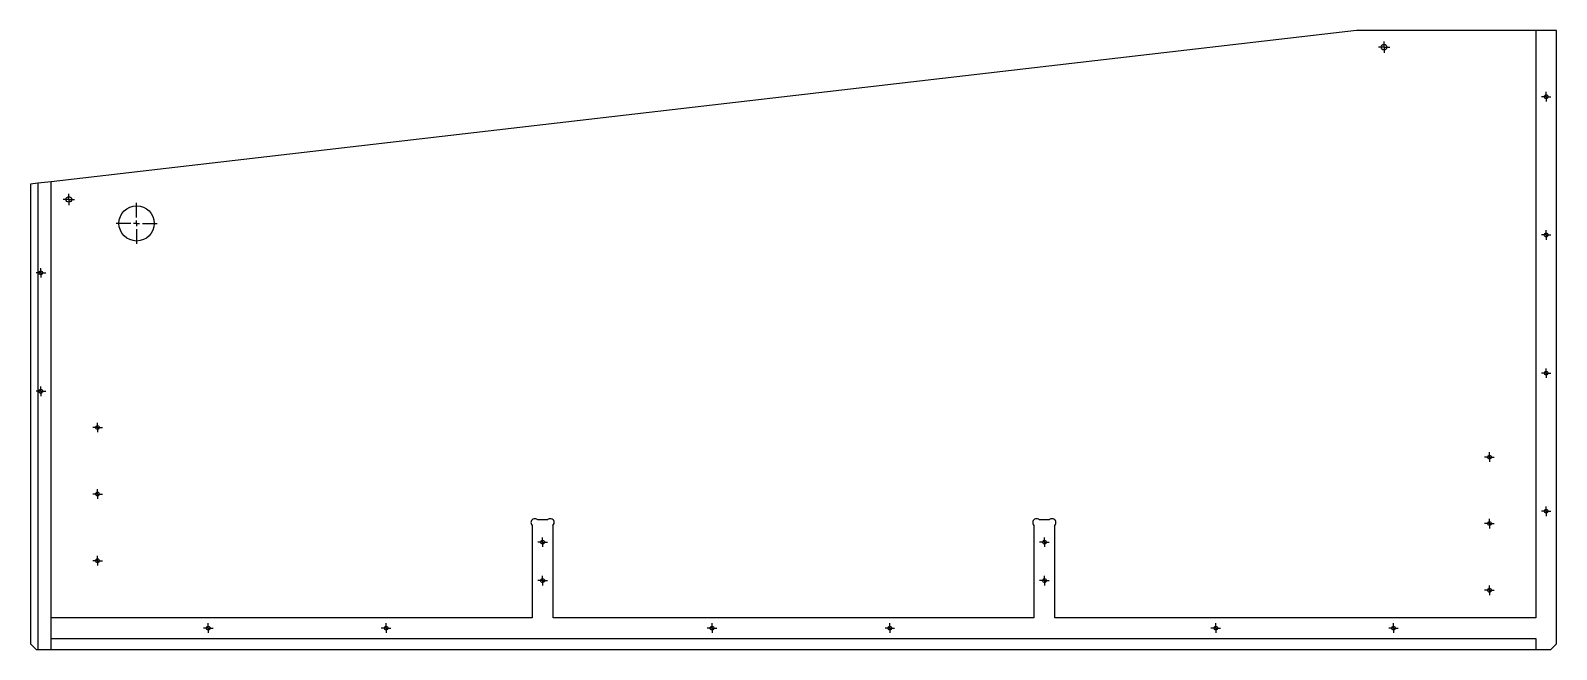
# Model space of a CAD drawing. Extents: x 68 to 1376, y 305 to 835.
import ezdxf

# ---------------------------------------------------------------- set-up
doc = ezdxf.new("R2010")
doc.units = 0
doc.layers.get('0').update_dxf_attribs({"linetype": 'CONTINUOUS'})

# ---------------------------------------------------------------- blocks, each defined once
blk = doc.blocks.new('SW_CENTERMARKSYMBOL_0')
at = {"color": 0, "linetype": 'CONTINUOUS'}
for p, q in [((0, 5), (0, 17.58125)), ((-5, 0), (-17.58125, 0)), ((0, 0), (-2.5, 0)), ((0, 0), (0, 2.5)), ((0, 0), (0, -2.5)), ((0, 0), (2.5, 0)), ((5, 0), (17.58125, 0)), ((0, -5), (0, -17.58125))]:
    blk.add_line(p, q, dxfattribs=at)
blk = doc.blocks.new('SW_CENTERMARKSYMBOL_1')
at = {"color": 0, "linetype": 'CONTINUOUS'}
for p, q in [((-2.5, 0), (-4.86855, 0)), ((0, 0), (-2.5, 0)), ((0, 2.5), (0, 4.86855)), ((0, 0), (0, 2.5)), ((0, 0), (0, -2.5)), ((0, 0), (2.5, 0)), ((2.5, 0), (4.86855, 0)), ((0, -2.5), (0, -4.86855))]:
    blk.add_line(p, q, dxfattribs=at)
blk = doc.blocks.new('SW_CENTERMARKSYMBOL_2')
at = {"color": 0, "linetype": 'CONTINUOUS'}
for p, q in [((-2.5, 0), (-4.0875, 0)), ((0, 0), (-2.5, 0)), ((0, 2.5), (0, 4.0875)), ((0, 0), (0, 2.5)), ((0, 0), (0, -2.5)), ((0, 0), (2.5, 0)), ((2.5, 0), (4.0875, 0)), ((0, -2.5), (0, -4.0875))]:
    blk.add_line(p, q, dxfattribs=at)
blk = doc.blocks.new('SW_CENTERMARKSYMBOL_3')
at = {"color": 0, "linetype": 'CONTINUOUS'}
for p, q in [((-2.5, 0), (-4.0875, 0)), ((0, 0), (-2.5, 0)), ((0, 2.5), (0, 4.0875)), ((0, 0), (0, 2.5)), ((0, 0), (0, -2.5)), ((0, 0), (2.5, 0)), ((2.5, 0), (4.0875, 0)), ((0, -2.5), (0, -4.0875))]:
    blk.add_line(p, q, dxfattribs=at)
blk = doc.blocks.new('SW_CENTERMARKSYMBOL_4')
at = {"color": 0, "linetype": 'CONTINUOUS'}
for p, q in [((-2.5, 0), (-4.0875, 0)), ((0, 0), (-2.5, 0)), ((0, 2.5), (0, 4.0875)), ((0, 0), (0, 2.5)), ((0, 0), (0, -2.5)), ((0, 0), (2.5, 0)), ((2.5, 0), (4.0875, 0)), ((0, -2.5), (0, -4.0875))]:
    blk.add_line(p, q, dxfattribs=at)
blk = doc.blocks.new('SW_CENTERMARKSYMBOL_5')
at = {"color": 0, "linetype": 'CONTINUOUS'}
for p, q in [((-2.5, 0), (-4.0875, 0)), ((0, 0), (-2.5, 0)), ((0, 2.5), (0, 4.0875)), ((0, 0), (0, 2.5)), ((0, 0), (0, -2.5)), ((0, 0), (2.5, 0)), ((2.5, 0), (4.0875, 0)), ((0, -2.5), (0, -4.0875))]:
    blk.add_line(p, q, dxfattribs=at)
blk = doc.blocks.new('SW_CENTERMARKSYMBOL_6')
at = {"color": 0, "linetype": 'CONTINUOUS'}
for p, q in [((-2.5, 0), (-4.0875, 0)), ((0, 0), (-2.5, 0)), ((0, 2.5), (0, 4.0875)), ((0, 0), (0, 2.5)), ((0, 0), (0, -2.5)), ((0, 0), (2.5, 0)), ((2.5, 0), (4.0875, 0)), ((0, -2.5), (0, -4.0875))]:
    blk.add_line(p, q, dxfattribs=at)
blk = doc.blocks.new('SW_CENTERMARKSYMBOL_7')
at = {"color": 0, "linetype": 'CONTINUOUS'}
for p, q in [((-2.5, 0), (-4.0875, 0)), ((0, 0), (-2.5, 0)), ((0, 2.5), (0, 4.0875)), ((0, 0), (0, 2.5)), ((0, 0), (0, -2.5)), ((0, 0), (2.5, 0)), ((2.5, 0), (4.0875, 0)), ((0, -2.5), (0, -4.0875))]:
    blk.add_line(p, q, dxfattribs=at)
blk = doc.blocks.new('SW_CENTERMARKSYMBOL_8')
at = {"color": 0, "linetype": 'CONTINUOUS'}
for p, q in [((-2.5, 0), (-4.0875, 0)), ((0, 0), (-2.5, 0)), ((0, 2.5), (0, 4.0875)), ((0, 0), (0, 2.5)), ((0, 0), (0, -2.5)), ((0, 0), (2.5, 0)), ((2.5, 0), (4.0875, 0)), ((0, -2.5), (0, -4.0875))]:
    blk.add_line(p, q, dxfattribs=at)
blk = doc.blocks.new('SW_CENTERMARKSYMBOL_9')
at = {"color": 0, "linetype": 'CONTINUOUS'}
for p, q in [((-2.5, 0), (-4.0875, 0)), ((0, 0), (-2.5, 0)), ((0, 2.5), (0, 4.0875)), ((0, 0), (0, 2.5)), ((0, 0), (0, -2.5)), ((0, 0), (2.5, 0)), ((2.5, 0), (4.0875, 0)), ((0, -2.5), (0, -4.0875))]:
    blk.add_line(p, q, dxfattribs=at)
blk = doc.blocks.new('SW_CENTERMARKSYMBOL_10')
at = {"color": 0, "linetype": 'CONTINUOUS'}
for p, q in [((-2.5, 0), (-4.0875, 0)), ((0, 0), (-2.5, 0)), ((0, 2.5), (0, 4.0875)), ((0, 0), (0, 2.5)), ((0, 0), (0, -2.5)), ((0, 0), (2.5, 0)), ((2.5, 0), (4.0875, 0)), ((0, -2.5), (0, -4.0875))]:
    blk.add_line(p, q, dxfattribs=at)
blk = doc.blocks.new('SW_CENTERMARKSYMBOL_11')
at = {"color": 0, "linetype": 'CONTINUOUS'}
for p, q in [((-2.5, 0), (-4.0875, 0)), ((0, 0), (-2.5, 0)), ((0, 2.5), (0, 4.0875)), ((0, 0), (0, 2.5)), ((0, 0), (0, -2.5)), ((0, 0), (2.5, 0)), ((2.5, 0), (4.0875, 0)), ((0, -2.5), (0, -4.0875))]:
    blk.add_line(p, q, dxfattribs=at)
blk = doc.blocks.new('SW_CENTERMARKSYMBOL_12')
at = {"color": 0, "linetype": 'CONTINUOUS'}
for p, q in [((-2.5, 0), (-4.0875, 0)), ((0, 0), (-2.5, 0)), ((0, 2.5), (0, 4.0875)), ((0, 0), (0, 2.5)), ((0, 0), (0, -2.5)), ((0, 0), (2.5, 0)), ((2.5, 0), (4.0875, 0)), ((0, -2.5), (0, -4.0875))]:
    blk.add_line(p, q, dxfattribs=at)
blk = doc.blocks.new('SW_CENTERMARKSYMBOL_13')
at = {"color": 0, "linetype": 'CONTINUOUS'}
for p, q in [((-2.5, 0), (-4.0875, 0)), ((0, 0), (-2.5, 0)), ((0, 2.5), (0, 4.0875)), ((0, 0), (0, 2.5)), ((0, 0), (0, -2.5)), ((0, 0), (2.5, 0)), ((2.5, 0), (4.0875, 0)), ((0, -2.5), (0, -4.0875))]:
    blk.add_line(p, q, dxfattribs=at)
blk = doc.blocks.new('SW_CENTERMARKSYMBOL_14')
at = {"color": 0, "linetype": 'CONTINUOUS'}
for p, q in [((-2.5, 0), (-4.0875, 0)), ((0, 0), (-2.5, 0)), ((0, 2.5), (0, 4.0875)), ((0, 0), (0, 2.5)), ((0, 0), (0, -2.5)), ((0, 0), (2.5, 0)), ((2.5, 0), (4.0875, 0)), ((0, -2.5), (0, -4.0875))]:
    blk.add_line(p, q, dxfattribs=at)
blk = doc.blocks.new('SW_CENTERMARKSYMBOL_15')
at = {"color": 0, "linetype": 'CONTINUOUS'}
for p, q in [((-2.5, 0), (-4.0875, 0)), ((0, 0), (-2.5, 0)), ((0, 2.5), (0, 4.0875)), ((0, 0), (0, 2.5)), ((0, 0), (0, -2.5)), ((0, 0), (2.5, 0)), ((2.5, 0), (4.0875, 0)), ((0, -2.5), (0, -4.0875))]:
    blk.add_line(p, q, dxfattribs=at)
blk = doc.blocks.new('SW_CENTERMARKSYMBOL_16')
at = {"color": 0, "linetype": 'CONTINUOUS'}
for p, q in [((-2.5, 0), (-4.0875, 0)), ((0, 0), (-2.5, 0)), ((0, 2.5), (0, 4.0875)), ((0, 0), (0, 2.5)), ((0, 0), (0, -2.5)), ((0, 0), (2.5, 0)), ((2.5, 0), (4.0875, 0)), ((0, -2.5), (0, -4.0875))]:
    blk.add_line(p, q, dxfattribs=at)
blk = doc.blocks.new('SW_CENTERMARKSYMBOL_17')
at = {"color": 0, "linetype": 'CONTINUOUS'}
for p, q in [((-2.5, 0), (-4.0875, 0)), ((0, 0), (-2.5, 0)), ((0, 2.5), (0, 4.0875)), ((0, 0), (0, 2.5)), ((0, 0), (0, -2.5)), ((0, 0), (2.5, 0)), ((2.5, 0), (4.0875, 0)), ((0, -2.5), (0, -4.0875))]:
    blk.add_line(p, q, dxfattribs=at)
blk = doc.blocks.new('SW_CENTERMARKSYMBOL_18')
at = {"color": 0, "linetype": 'CONTINUOUS'}
for p, q in [((-2.5, 0), (-4.0875, 0)), ((0, 0), (-2.5, 0)), ((0, 2.5), (0, 4.0875)), ((0, 0), (0, 2.5)), ((0, 0), (0, -2.5)), ((0, 0), (2.5, 0)), ((2.5, 0), (4.0875, 0)), ((0, -2.5), (0, -4.0875))]:
    blk.add_line(p, q, dxfattribs=at)
blk = doc.blocks.new('SW_CENTERMARKSYMBOL_19')
at = {"color": 0, "linetype": 'CONTINUOUS'}
for p, q in [((-2.5, 0), (-4.0875, 0)), ((0, 0), (-2.5, 0)), ((0, 2.5), (0, 4.0875)), ((0, 0), (0, 2.5)), ((0, 0), (0, -2.5)), ((0, 0), (2.5, 0)), ((2.5, 0), (4.0875, 0)), ((0, -2.5), (0, -4.0875))]:
    blk.add_line(p, q, dxfattribs=at)
blk = doc.blocks.new('SW_CENTERMARKSYMBOL_20')
at = {"color": 0, "linetype": 'CONTINUOUS'}
for p, q in [((-2.5, 0), (-4.0875, 0)), ((0, 0), (-2.5, 0)), ((0, 2.5), (0, 4.0875)), ((0, 0), (0, 2.5)), ((0, 0), (0, -2.5)), ((0, 0), (2.5, 0)), ((2.5, 0), (4.0875, 0)), ((0, -2.5), (0, -4.0875))]:
    blk.add_line(p, q, dxfattribs=at)
blk = doc.blocks.new('SW_CENTERMARKSYMBOL_21')
at = {"color": 0, "linetype": 'CONTINUOUS'}
for p, q in [((-2.5, 0), (-4.0875, 0)), ((0, 0), (-2.5, 0)), ((0, 2.5), (0, 4.0875)), ((0, 0), (0, 2.5)), ((0, 0), (0, -2.5)), ((0, 0), (2.5, 0)), ((2.5, 0), (4.0875, 0)), ((0, -2.5), (0, -4.0875))]:
    blk.add_line(p, q, dxfattribs=at)
blk = doc.blocks.new('SW_CENTERMARKSYMBOL_22')
at = {"color": 0, "linetype": 'CONTINUOUS'}
for p, q in [((-2.5, 0), (-4.0875, 0)), ((0, 0), (-2.5, 0)), ((0, 2.5), (0, 4.0875)), ((0, 0), (0, 2.5)), ((0, 0), (0, -2.5)), ((0, 0), (2.5, 0)), ((2.5, 0), (4.0875, 0)), ((0, -2.5), (0, -4.0875))]:
    blk.add_line(p, q, dxfattribs=at)
blk = doc.blocks.new('SW_CENTERMARKSYMBOL_23')
at = {"color": 0, "linetype": 'CONTINUOUS'}
for p, q in [((-2.5, 0), (-4.0875, 0)), ((0, 0), (-2.5, 0)), ((0, 2.5), (0, 4.0875)), ((0, 0), (0, 2.5)), ((0, 0), (0, -2.5)), ((0, 0), (2.5, 0)), ((2.5, 0), (4.0875, 0)), ((0, -2.5), (0, -4.0875))]:
    blk.add_line(p, q, dxfattribs=at)
blk = doc.blocks.new('SW_CENTERMARKSYMBOL_24')
at = {"color": 0, "linetype": 'CONTINUOUS'}
for p, q in [((-2.5, 0), (-4.86855, 0)), ((0, 0), (-2.5, 0)), ((0, 2.5), (0, 4.86855)), ((0, 0), (0, 2.5)), ((0, 0), (0, -2.5)), ((0, 0), (2.5, 0)), ((2.5, 0), (4.86855, 0)), ((0, -2.5), (0, -4.86855))]:
    blk.add_line(p, q, dxfattribs=at)

msp = doc.modelspace()

# ---------------------------------------------------------------- linework, layer by layer
at = {"color": 7, "linetype": 'CONTINUOUS'}
for p, q in [((1204.7, 835.5), (85.9, 705.8)), ((1358.4, 835.5), (1204.7, 835.5)), ((1358.4, 835.5), (1358.4, 331.8)), ((1376.2, 835.5), (1358.4, 835.5)), ((1376.2, 309.3), (1376.2, 835.5)), ((74.4, 704.5), (68.1, 703.8)), ((68.1, 703.8), (68.1, 309.3)), ((85.9, 705.8), (74.4, 704.5)), ((74.4, 704.5), (74.4, 304.5)), ((85.9, 331.8), (85.9, 705.8)), ((498.2, 411), (498.2, 331.8)), ((511.3, 415.7), (502.9, 415.7)), ((516, 331.8), (516, 411)), ((928.3, 411), (928.3, 331.8)), ((941.4, 415.7), (933, 415.7)), ((946.1, 331.8), (946.1, 411)), ((498.2, 331.8), (85.9, 331.8)), ((85.9, 314.1), (85.9, 331.8)), ((928.3, 331.8), (516, 331.8)), ((1358.4, 331.8), (946.1, 331.8)), ((85.9, 304.5), (85.9, 314.1)), ((85.9, 314.1), (1358.4, 314.1)), ((1358.4, 314.1), (1358.4, 304.5)), ((68.1, 309.3), (72.9, 304.5)), ((72.9, 304.5), (74.4, 304.5)), ((74.4, 304.5), (85.9, 304.5)), ((85.9, 304.5), (1358.4, 304.5)), ((1358.4, 304.5), (1371.4, 304.5)), ((1376.2, 309.3), (1371.4, 304.5))]:
    msp.add_line(p, q, dxfattribs=at)
for centre, radius in [((1228.4, 821.2), 2.37), ((1367.3, 778.7), 1.59), ((100.9, 690.6), 2.37), ((159, 670), 15.1), ((1367.3, 660.1), 1.59), ((77, 627.6), 1.59), ((1367.3, 541.6), 1.59), ((77, 526), 1.59), ((125.6, 495), 1.59), ((1318.7, 469.6), 1.59), ((125.6, 437.9), 1.59), ((1367.3, 423.1), 1.59), ((1318.7, 412.5), 1.59), ((507.1, 396.6), 1.59), ((937.2, 396.6), 1.59), ((125.6, 380.7), 1.59), ((507.1, 363.6), 1.59), ((937.2, 363.6), 1.59), ((1318.7, 355.3), 1.59), ((220.5, 322.9), 1.59), ((372.9, 322.9), 1.59), ((652.3, 322.9), 1.59), ((804.7, 322.9), 1.59), ((1084.1, 322.9), 1.59), ((1236.5, 322.9), 1.59)]:
    msp.add_circle(centre, radius, dxfattribs=at)
for centre, start, end in [((500.4, 413.4), 42.8366, 227.1634), ((513.7, 413.4), 312.8366, 137.1634), ((930.5, 413.4), 42.8366, 227.1634), ((943.8, 413.4), 312.8366, 137.1634)]:
    msp.add_arc(centre, 3.3, start, end, dxfattribs=at)

# ---------------------------------------------------------------- block references
for name, p in [('SW_CENTERMARKSYMBOL_24', (1228.4, 821.2)), ('SW_CENTERMARKSYMBOL_23', (1367.3, 778.7)), ('SW_CENTERMARKSYMBOL_1', (100.9, 690.6)), ('SW_CENTERMARKSYMBOL_0', (159, 670)), ('SW_CENTERMARKSYMBOL_22', (1367.3, 660.1)), ('SW_CENTERMARKSYMBOL_2', (77, 627.6)), ('SW_CENTERMARKSYMBOL_21', (1367.3, 541.6)), ('SW_CENTERMARKSYMBOL_3', (77, 526)), ('SW_CENTERMARKSYMBOL_4', (125.6, 495)), ('SW_CENTERMARKSYMBOL_20', (1318.7, 469.6)), ('SW_CENTERMARKSYMBOL_5', (125.6, 437.9)), ('SW_CENTERMARKSYMBOL_19', (1367.3, 423.1)), ('SW_CENTERMARKSYMBOL_18', (1318.7, 412.5)), ('SW_CENTERMARKSYMBOL_9', (507.1, 396.6)), ('SW_CENTERMARKSYMBOL_13', (937.2, 396.6)), ('SW_CENTERMARKSYMBOL_6', (125.6, 380.7)), ('SW_CENTERMARKSYMBOL_10', (507.1, 363.6)), ('SW_CENTERMARKSYMBOL_14', (937.2, 363.6)), ('SW_CENTERMARKSYMBOL_17', (1318.7, 355.3)), ('SW_CENTERMARKSYMBOL_8', (220.5, 322.9)), ('SW_CENTERMARKSYMBOL_7', (372.9, 322.9)), ('SW_CENTERMARKSYMBOL_11', (652.3, 322.9)), ('SW_CENTERMARKSYMBOL_12', (804.7, 322.9)), ('SW_CENTERMARKSYMBOL_15', (1084.1, 322.9)), ('SW_CENTERMARKSYMBOL_16', (1236.5, 322.9))]:
    msp.add_blockref(name, p, dxfattribs=at)

doc.saveas('drawing.dxf')
